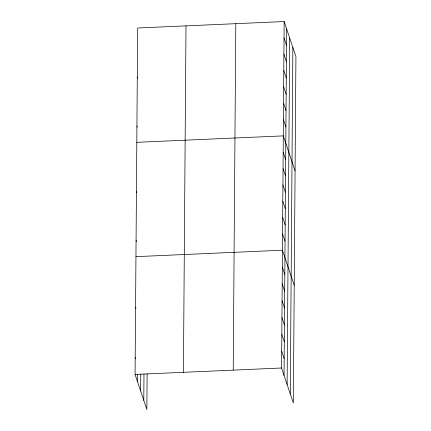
<?xml version="1.0" encoding="UTF-8"?>
<svg xmlns="http://www.w3.org/2000/svg" width="431" height="431" viewBox="0 0 431 431"><rect width="100%" height="100%" fill="white"/><g stroke="black" fill="none" stroke-linecap="round" stroke-linejoin="round"><path stroke-width="0.65" d="M147.116 373.774L146.852 409.45L135.07 374.442L137.656 27.999L284.148 21.55L295.93 56.558L293.344 403.001L281.562 367.999L284.148 21.55M137.564 381.85L137.618 374.442M140.63 390.955L140.754 374.13M143.787 400.34L143.981 374.092M183.412 372.314L185.998 25.871M233.219 370.127L235.805 23.678M284.056 375.401L286.642 28.952M287.121 384.511L289.707 38.063M290.278 393.896L292.864 47.448M136.805 142.322L283.296 135.878L295.073 170.886M135.948 256.65L282.44 250.206L294.222 285.209M135.07 374.442L281.562 367.999M284.029 37.885L286.518 45.287M283.905 54.214L286.394 61.622M283.781 70.549L286.276 77.952M283.663 86.879L286.152 94.287M283.539 103.214L286.033 110.616M283.415 119.543L285.909 126.951M283.172 152.208L285.667 159.615M283.048 168.543L285.543 175.945M282.93 184.877L285.419 192.28M282.806 201.207L285.3 208.615M282.688 217.542L285.177 224.944M282.564 233.871L285.053 241.279M282.316 267.031L284.81 274.439M282.192 283.862L284.681 291.264M282.063 300.687L284.557 308.095M281.939 317.518L284.433 324.92M281.815 334.343L284.304 341.745M281.685 351.168L284.18 358.576M137.29 76.993L137.704 78.226M136.923 125.992L137.344 127.226M136.438 191.321L136.853 192.555M136.072 240.32L136.487 241.554M135.571 307.136L135.986 308.37M135.194 357.617L135.614 358.851"/></g></svg>
